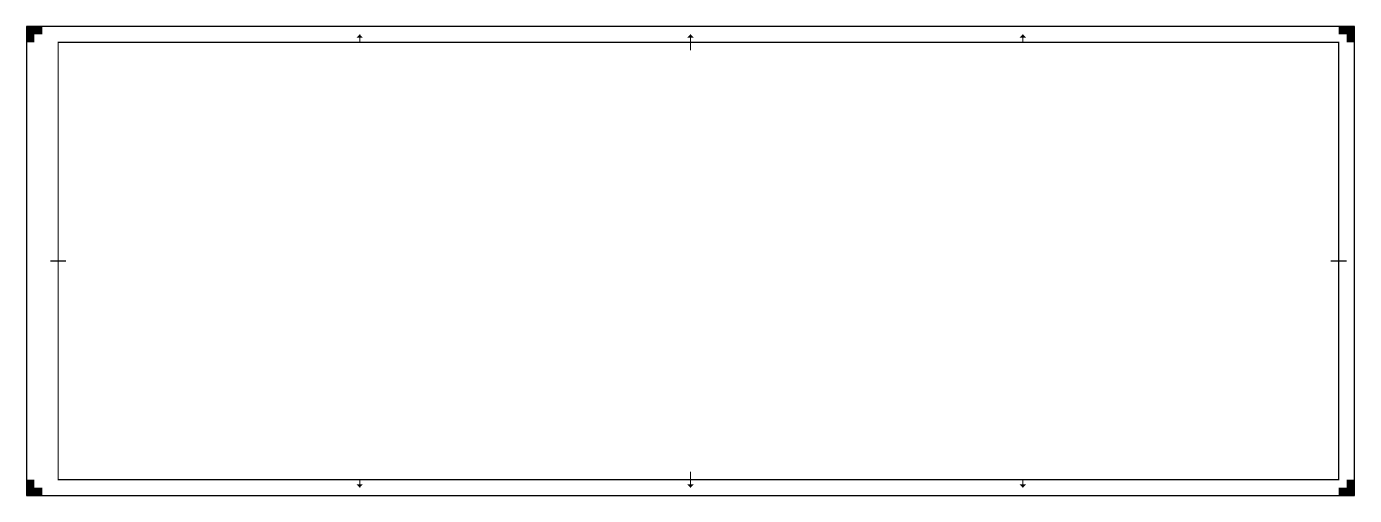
# Model space of a CAD drawing. Extents: x 0 to 841, y 0 to 297.
import ezdxf

# ---------------------------------------------------------------- set-up
doc = ezdxf.new("R2010")
doc.units = 0
doc.header["$LTSCALE"] = 0.2
for name, color, linetype, lineweight in [('X-XX-AL-TEKENBLAD_KADER-G', 7, 'Continuous', 25), ('X-XX-AL-TEKENBLAD_KADER_AFSNIJMARKERING-G', 7, 'Continuous', 25), ('X-XX-AL-TEKENBLAD_KADER_CENTERMARKERING-G', 7, 'Continuous', 25), ('X-XX-AL-TEKENBLAD_KADER_VOUWMERK-G', 7, 'Continuous', 18)]:
    doc.layers.add(name, color=color, linetype=linetype, lineweight=lineweight)

msp = doc.modelspace()

# ---------------------------------------------------------------- hatches: boundary and pattern name
at = {"layer": 'X-XX-AL-TEKENBLAD_KADER_AFSNIJMARKERING-G'}
for points in [[(10, 297), (0, 297), (0, 287), (5, 287), (5, 292), (10, 292)], [(841, 287), (841, 297), (831, 297), (831, 292), (836, 292), (836, 287)], [(0, 10), (0, 0), (10, 0), (10, 5), (5, 5), (5, 10)], [(831, 0), (841, 0), (841, 10), (836, 10), (836, 5), (831, 5)]]:
    msp.add_hatch(color=256, dxfattribs=at).paths.add_polyline_path(points)
at = {"layer": 'X-XX-AL-TEKENBLAD_KADER_VOUWMERK-G'}
for points in [[(213, 290), (211, 292), (209, 290)], [(422.5, 290), (420.5, 292), (418.5, 290)], [(633, 290), (631, 292), (629, 290)], [(209, 7), (211, 5), (213, 7)], [(418.5, 7), (420.5, 5), (422.5, 7)], [(629, 7), (631, 5), (633, 7)]]:
    msp.add_hatch(color=256, dxfattribs=at).paths.add_polyline_path(points)

# ---------------------------------------------------------------- linework, layer by layer
at = {"layer": 'X-XX-AL-TEKENBLAD_KADER-G'}
for p, q in [((841, 297), (0, 297)), ((0, 297), (0, 0)), ((841, 0), (841, 297)), ((0, 0), (841, 0))]:
    msp.add_line(p, q, dxfattribs=at)
at = {"layer": 'X-XX-AL-TEKENBLAD_KADER-G', "const_width": 0.7, "flags": 128}
msp.add_lwpolyline([(20, 10), (831, 10), (831, 287), (20, 287)], close=True, dxfattribs=at)
at = {"layer": 'X-XX-AL-TEKENBLAD_KADER_CENTERMARKERING-G', "const_width": 0.7, "flags": 128}
for points in [[(420.5, 292), (420.5, 282)], [(15, 148.5), (25, 148.5)], [(836, 148.5), (826, 148.5)], [(420.5, 5), (420.5, 15)]]:
    msp.add_lwpolyline(points, dxfattribs=at)
at = {"layer": 'X-XX-AL-TEKENBLAD_KADER_VOUWMERK-G'}
for p, q in [((211, 287), (211, 292)), ((631, 287), (631, 292)), ((211, 5), (211, 10)), ((631, 5), (631, 10))]:
    msp.add_line(p, q, dxfattribs=at)

doc.saveas('drawing.dxf')
